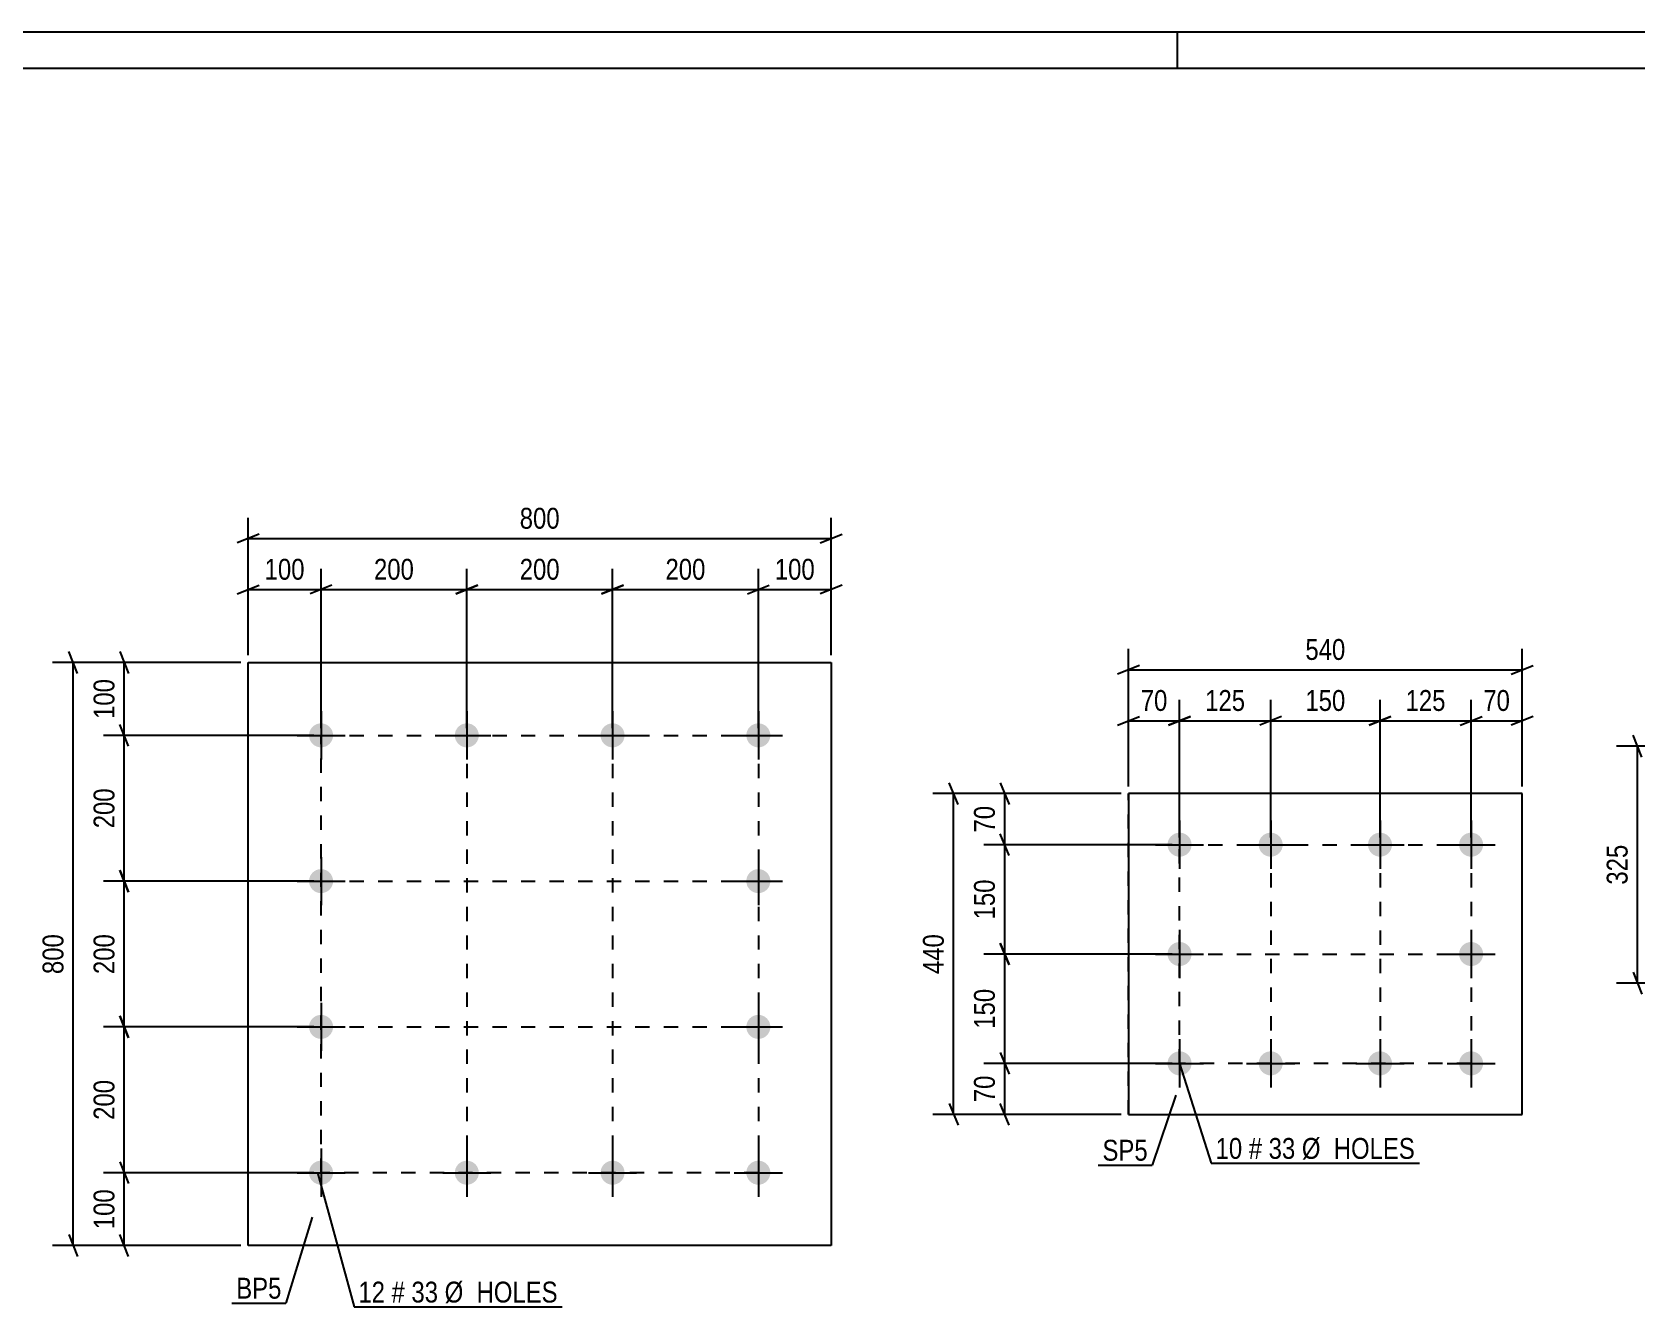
# Model space of a CAD drawing. Header units: millimetres. Extents: x 0 to 841, y 0 to 594.
# Drawn here: x 473.8 to 693.9, y 419.1 to 594 of the extents above; entities that cross this region are included whole.
import ezdxf

# ---------------------------------------------------------------- set-up
doc = ezdxf.new("R2010")
doc.units = ezdxf.units.MM
doc.linetypes.add('DXK_LINE_DOT2', pattern=[3.9198, 1.9599, -1.9599])
doc.styles.add('Arial Narrow', font='ARIALN.TTF', dxfattribs={"height": 0.2})

# ---------------------------------------------------------------- blocks, each defined once
blk = doc.blocks.new('Unknown-284928707-1132')
at = {"color": 5, "linetype": 'Continuous'}
for p, q in [((841, 594), (0, 594)), ((631, 589), (631, 594)), ((836, 589), (5, 589))]:
    blk.add_line(p, q, dxfattribs=at)
blk = doc.blocks.new('Part-284928707-3703 - 3697')
at = {"color": 2, "linetype": 'Continuous'}
for p, q in [((503.49, 427.52), (503.49, 507.52)), ((503.49, 507.52), (583.49, 507.52)), ((583.49, 507.52), (583.49, 427.52)), ((583.49, 427.52), (503.49, 427.52))]:
    blk.add_line(p, q, dxfattribs=at)
blk = doc.blocks.new('Bolt-284928707-3736 - 3697')
at = {"linetype": 'Continuous'}
for points in [[(513.49, 499.17, -1), (513.49, 495.87, -1)], [(533.49, 499.17, -1), (533.49, 495.87, -1)], [(553.49, 499.17, -1), (553.49, 495.87, -1)], [(573.49, 499.17, -1), (573.49, 495.87, -1)], [(513.49, 479.17, -1), (513.49, 475.87, -1)], [(573.49, 479.17, -1), (573.49, 475.87, -1)], [(513.49, 459.17, -1), (513.49, 455.87, -1)], [(573.49, 459.17, -1), (573.49, 455.87, -1)], [(513.49, 439.17, -1), (513.49, 435.87, -1)], [(533.49, 439.17, -1), (533.49, 435.87, -1)], [(553.49, 439.17, -1), (553.49, 435.87, -1)], [(573.49, 439.17, -1), (573.49, 435.87, -1)]]:
    blk.add_hatch(color=1, dxfattribs=at).paths.add_polyline_path(points)
at = {"color": 1, "linetype": 'Continuous'}
for p, q in [((513.49, 500.82), (513.49, 494.22)), ((533.49, 500.82), (533.49, 494.22)), ((553.49, 500.82), (553.49, 494.22)), ((573.49, 500.82), (573.49, 494.22)), ((510.19, 497.52), (516.79, 497.52)), ((530.19, 497.52), (536.79, 497.52)), ((550.19, 497.52), (556.79, 497.52)), ((570.19, 497.52), (576.79, 497.52)), ((513.49, 480.82), (513.49, 474.22)), ((573.49, 480.82), (573.49, 474.22)), ((510.19, 477.52), (516.79, 477.52)), ((570.19, 477.52), (576.79, 477.52)), ((513.49, 460.82), (513.49, 454.22)), ((573.49, 460.82), (573.49, 454.22)), ((510.19, 457.52), (516.79, 457.52)), ((570.19, 457.52), (576.79, 457.52)), ((513.49, 440.82), (513.49, 434.22)), ((533.49, 440.82), (533.49, 434.22)), ((553.49, 440.82), (553.49, 434.22)), ((573.49, 440.82), (573.49, 434.22)), ((510.19, 437.52), (516.79, 437.52)), ((530.19, 437.52), (536.79, 437.52)), ((550.19, 437.52), (556.79, 437.52)), ((570.19, 437.52), (576.79, 437.52))]:
    blk.add_line(p, q, dxfattribs=at)
blk = doc.blocks.new('Bolt-284928707-4957 - 4923')
at = {"linetype": 'Continuous'}
for points in [[(631.29, 484.17, -1), (631.29, 480.87, -1)], [(643.79, 484.17, -1), (643.79, 480.87, -1)], [(658.79, 484.17, -1), (658.79, 480.87, -1)], [(671.29, 484.17, -1), (671.29, 480.87, -1)], [(631.29, 469.17, -1), (631.29, 465.87, -1)], [(671.29, 469.17, -1), (671.29, 465.87, -1)], [(631.29, 454.17, -1), (631.29, 450.87, -1)], [(643.79, 454.17, -1), (643.79, 450.87, -1)], [(658.79, 454.17, -1), (658.79, 450.87, -1)], [(671.29, 454.17, -1), (671.29, 450.87, -1)]]:
    blk.add_hatch(color=1, dxfattribs=at).paths.add_polyline_path(points)
at = {"color": 1, "linetype": 'Continuous'}
for p, q in [((631.29, 485.82), (631.29, 479.22)), ((643.79, 485.82), (643.79, 479.22)), ((658.79, 485.82), (658.79, 479.22)), ((671.29, 485.82), (671.29, 479.22)), ((627.99, 482.52), (634.59, 482.52)), ((640.49, 482.52), (647.09, 482.52)), ((655.49, 482.52), (662.09, 482.52)), ((667.99, 482.52), (674.59, 482.52)), ((631.29, 470.82), (631.29, 464.22)), ((671.29, 470.82), (671.29, 464.22)), ((627.99, 467.52), (634.59, 467.52)), ((667.99, 467.52), (674.59, 467.52)), ((631.29, 455.82), (631.29, 449.22)), ((643.79, 455.82), (643.79, 449.22)), ((658.79, 455.82), (658.79, 449.22)), ((671.29, 455.82), (671.29, 449.22)), ((627.99, 452.52), (634.59, 452.52)), ((640.49, 452.52), (647.09, 452.52)), ((655.49, 452.52), (662.09, 452.52)), ((667.99, 452.52), (674.59, 452.52))]:
    blk.add_line(p, q, dxfattribs=at)
blk = doc.blocks.new('Part-284928707-4962 - 4923')
at = {"color": 2, "linetype": 'Continuous'}
for p, q in [((624.29, 489.52), (624.29, 445.52)), ((678.29, 489.52), (624.29, 489.52)), ((678.29, 445.52), (678.29, 489.52)), ((624.29, 445.52), (678.29, 445.52))]:
    blk.add_line(p, q, dxfattribs=at)
at = {"color": 7, "linetype": 'DXK_LINE_DOT2'}
for p, q in [((624.29, 445.52), (624.29, 489.52)), ((678.29, 445.52), (678.29, 489.52))]:
    blk.add_line(p, q, dxfattribs=at)
blk = doc.blocks.new('Rectangle-284928707-3841 - 3697')
at = {"color": 1, "linetype": 'DXK_LINE_DOT2'}
blk.add_lwpolyline([(513.49, 497.52), (573.49, 497.52), (573.49, 437.52), (513.49, 437.52), (513.49, 497.52)], close=True, dxfattribs=at)
blk = doc.blocks.new('Rectangle-284928707-5058 - 4923')
at = {"color": 1, "linetype": 'DXK_LINE_DOT2'}
blk.add_lwpolyline([(631.29, 482.52), (671.29, 482.52), (671.29, 452.52), (631.29, 452.52), (631.29, 482.52)], close=True, dxfattribs=at)
blk = doc.blocks.new('Line-284928707-3834 - 3697')
at = {"color": 1, "linetype": 'DXK_LINE_DOT2'}
blk.add_line((533.49, 497.52), (533.49, 437.52), dxfattribs=at)
blk = doc.blocks.new('Line-284928707-5037 - 4923')
at = {"color": 1, "linetype": 'DXK_LINE_DOT2'}
blk.add_line((631.29, 467.52), (671.29, 467.52), dxfattribs=at)
blk = doc.blocks.new('Line-284928707-3827 - 3697')
at = {"color": 1, "linetype": 'DXK_LINE_DOT2'}
blk.add_line((553.49, 497.52), (553.49, 437.52), dxfattribs=at)
blk = doc.blocks.new('Line-284928707-5051 - 4923')
at = {"color": 1, "linetype": 'DXK_LINE_DOT2'}
blk.add_line((643.79, 482.52), (643.79, 452.52), dxfattribs=at)
blk = doc.blocks.new('Line-284928707-3820 - 3697')
at = {"color": 1, "linetype": 'DXK_LINE_DOT2'}
blk.add_line((513.49, 477.52), (573.49, 477.52), dxfattribs=at)
blk = doc.blocks.new('Line-284928707-5044 - 4923')
at = {"color": 1, "linetype": 'DXK_LINE_DOT2'}
blk.add_line((658.79, 482.52), (658.79, 452.52), dxfattribs=at)
blk = doc.blocks.new('Line-284928707-3813 - 3697')
at = {"color": 1, "linetype": 'DXK_LINE_DOT2'}
blk.add_line((513.49, 457.52), (573.49, 457.52), dxfattribs=at)
blk = doc.blocks.new('StraightDimension-284928707-3749 - 3697')
at = {"color": 7, "linetype": 'Continuous'}
for p, q in [((503.49, 508.52), (503.49, 520.37)), ((513.49, 498.52), (513.49, 520.37)), ((501.99, 516.92), (504.99, 518.12)), ((503.49, 517.52), (513.49, 517.52)), ((514.99, 518.12), (511.99, 516.92))]:
    blk.add_line(p, q, dxfattribs=at)
at = {"color": 0}
blk.add_wipeout([(511.83, 518.27), (511.83, 522.47), (505.15, 522.47), (505.15, 518.27)], dxfattribs=at)
at = {"color": 3, "style": 'Arial Narrow'}
blk.add_text('100', height=2.863, dxfattribs=at).set_placement((505.75, 518.87))
blk = doc.blocks.new('StraightDimension-284928707-3738 - 3697')
at = {"color": 7, "linetype": 'Continuous'}
for p, q in [((503.49, 508.52), (503.49, 527.37)), ((583.49, 508.52), (583.49, 527.37)), ((504.99, 525.12), (501.99, 523.92)), ((503.49, 524.52), (583.49, 524.52)), ((581.99, 523.92), (584.99, 525.12))]:
    blk.add_line(p, q, dxfattribs=at)
at = {"color": 0}
blk.add_wipeout([(546.83, 525.27), (546.83, 529.47), (540.15, 529.47), (540.15, 525.27)], dxfattribs=at)
at = {"color": 3, "style": 'Arial Narrow'}
blk.add_text('800', height=2.863, dxfattribs=at).set_placement((540.75, 525.87))
blk = doc.blocks.new('StraightDimension-284928707-3759 - 3697')
at = {"color": 7, "linetype": 'Continuous'}
for p, q in [((573.49, 498.52), (573.49, 520.37)), ((583.49, 508.52), (583.49, 520.37)), ((571.99, 516.92), (574.99, 518.12)), ((573.49, 517.52), (583.49, 517.52)), ((584.99, 518.12), (581.99, 516.92))]:
    blk.add_line(p, q, dxfattribs=at)
at = {"color": 0}
blk.add_wipeout([(581.83, 518.27), (581.83, 522.47), (575.15, 522.47), (575.15, 518.27)], dxfattribs=at)
at = {"color": 3, "style": 'Arial Narrow'}
blk.add_text('100', height=2.863, dxfattribs=at).set_placement((575.75, 518.87))
blk = doc.blocks.new('StraightDimension-284928707-3776 - 3697')
at = {"color": 7, "linetype": 'Continuous'}
for p, q in [((480.09, 506.02), (478.89, 509.02)), ((502.49, 507.52), (476.64, 507.52)), ((479.49, 427.52), (479.49, 507.52)), ((502.49, 427.52), (476.64, 427.52)), ((478.89, 429.02), (480.09, 426.02))]:
    blk.add_line(p, q, dxfattribs=at)
at = {"color": 0}
blk.add_wipeout([(478.74, 470.86), (474.54, 470.86), (474.54, 464.17), (478.74, 464.17)], dxfattribs=at)
at = {"color": 3, "style": 'Arial Narrow'}
blk.add_text('800', height=2.863, rotation=90.0002, dxfattribs=at).set_placement((478.14, 464.77))
blk = doc.blocks.new('StraightDimension-284928707-3787 - 3697')
at = {"color": 7, "linetype": 'Continuous'}
for p, q in [((485.89, 509.02), (487.09, 506.02)), ((502.49, 507.52), (483.64, 507.52)), ((486.49, 497.52), (486.49, 507.52)), ((512.49, 497.52), (483.64, 497.52)), ((487.09, 496.02), (485.89, 499.02))]:
    blk.add_line(p, q, dxfattribs=at)
at = {"color": 0}
blk.add_wipeout([(485.74, 505.86), (481.54, 505.86), (481.54, 499.17), (485.74, 499.17)], dxfattribs=at)
at = {"color": 3, "style": 'Arial Narrow'}
blk.add_text('100', height=2.863, rotation=90.0002, dxfattribs=at).set_placement((485.14, 499.77))
blk = doc.blocks.new('StraightDimension-284928707-3797 - 3697')
at = {"color": 7, "linetype": 'Continuous'}
for p, q in [((485.89, 439.02), (487.09, 436.02)), ((512.49, 437.52), (483.64, 437.52)), ((486.49, 427.52), (486.49, 437.52)), ((502.49, 427.52), (483.64, 427.52)), ((487.09, 426.02), (485.89, 429.02))]:
    blk.add_line(p, q, dxfattribs=at)
at = {"color": 0}
blk.add_wipeout([(485.74, 435.86), (481.54, 435.86), (481.54, 429.17), (485.74, 429.17)], dxfattribs=at)
at = {"color": 3, "style": 'Arial Narrow'}
blk.add_text('100', height=2.863, rotation=90.0002, dxfattribs=at).set_placement((485.14, 429.77))
blk = doc.blocks.new('StraightDimension-284928707-8947 - 3697')
at = {"color": 7, "linetype": 'Continuous'}
for p, q in [((513.49, 498.52), (513.49, 520.37)), ((533.49, 498.52), (533.49, 520.37)), ((514.99, 518.12), (511.99, 516.92)), ((513.49, 517.52), (533.49, 517.52)), ((531.99, 516.92), (534.99, 518.12))]:
    blk.add_line(p, q, dxfattribs=at)
at = {"color": 0}
blk.add_wipeout([(526.83, 518.27), (526.83, 522.47), (520.15, 522.47), (520.15, 518.27)], dxfattribs=at)
at = {"color": 3, "style": 'Arial Narrow'}
blk.add_text('200', height=2.863, dxfattribs=at).set_placement((520.75, 518.87))
blk = doc.blocks.new('StraightDimension-284928707-8949 - 3697')
at = {"color": 7, "linetype": 'Continuous'}
for p, q in [((533.49, 498.52), (533.49, 520.37)), ((553.49, 498.52), (553.49, 520.37)), ((534.99, 518.12), (531.99, 516.92)), ((533.49, 517.52), (553.49, 517.52)), ((551.99, 516.92), (554.99, 518.12))]:
    blk.add_line(p, q, dxfattribs=at)
at = {"color": 0}
blk.add_wipeout([(546.83, 518.27), (546.83, 522.47), (540.15, 522.47), (540.15, 518.27)], dxfattribs=at)
at = {"color": 3, "style": 'Arial Narrow'}
blk.add_text('200', height=2.863, dxfattribs=at).set_placement((540.75, 518.87))
blk = doc.blocks.new('StraightDimension-284928707-8951 - 3697')
at = {"color": 7, "linetype": 'Continuous'}
for p, q in [((553.49, 498.52), (553.49, 520.37)), ((573.49, 498.52), (573.49, 520.37)), ((554.99, 518.12), (551.99, 516.92)), ((553.49, 517.52), (573.49, 517.52)), ((571.99, 516.92), (574.99, 518.12))]:
    blk.add_line(p, q, dxfattribs=at)
at = {"color": 0}
blk.add_wipeout([(566.83, 518.27), (566.83, 522.47), (560.15, 522.47), (560.15, 518.27)], dxfattribs=at)
at = {"color": 3, "style": 'Arial Narrow'}
blk.add_text('200', height=2.863, dxfattribs=at).set_placement((560.75, 518.87))
blk = doc.blocks.new('StraightDimension-284928707-8971 - 3697')
at = {"color": 7, "linetype": 'Continuous'}
for p, q in [((487.09, 456.02), (485.89, 459.02)), ((512.49, 457.52), (483.64, 457.52)), ((486.49, 437.52), (486.49, 457.52)), ((485.89, 439.02), (487.09, 436.02)), ((512.49, 437.52), (483.64, 437.52))]:
    blk.add_line(p, q, dxfattribs=at)
at = {"color": 0}
blk.add_wipeout([(485.74, 450.86), (481.54, 450.86), (481.54, 444.17), (485.74, 444.17)], dxfattribs=at)
at = {"color": 3, "style": 'Arial Narrow'}
blk.add_text('200', height=2.863, rotation=90.0002, dxfattribs=at).set_placement((485.14, 444.77))
blk = doc.blocks.new('StraightDimension-284928707-8973 - 3697')
at = {"color": 7, "linetype": 'Continuous'}
for p, q in [((487.09, 476.02), (485.89, 479.02)), ((512.49, 477.52), (483.64, 477.52)), ((486.49, 457.52), (486.49, 477.52)), ((485.89, 459.02), (487.09, 456.02)), ((512.49, 457.52), (483.64, 457.52))]:
    blk.add_line(p, q, dxfattribs=at)
at = {"color": 0}
blk.add_wipeout([(485.74, 470.86), (481.54, 470.86), (481.54, 464.17), (485.74, 464.17)], dxfattribs=at)
at = {"color": 3, "style": 'Arial Narrow'}
blk.add_text('200', height=2.863, rotation=90.0002, dxfattribs=at).set_placement((485.14, 464.77))
blk = doc.blocks.new('StraightDimension-284928707-8975 - 3697')
at = {"color": 7, "linetype": 'Continuous'}
for p, q in [((512.49, 497.52), (483.64, 497.52)), ((487.09, 496.02), (485.89, 499.02)), ((486.49, 477.52), (486.49, 497.52)), ((485.89, 479.02), (487.09, 476.02)), ((512.49, 477.52), (483.64, 477.52))]:
    blk.add_line(p, q, dxfattribs=at)
at = {"color": 0}
blk.add_wipeout([(485.74, 490.86), (481.54, 490.86), (481.54, 484.17), (485.74, 484.17)], dxfattribs=at)
at = {"color": 3, "style": 'Arial Narrow'}
blk.add_text('200', height=2.863, rotation=90.0002, dxfattribs=at).set_placement((485.14, 484.77))
blk = doc.blocks.new('StraightDimension-284928707-4722 - 4645')
at = {"color": 7, "linetype": 'Continuous'}
for p, q in [((694.71, 494.53), (693.51, 497.53)), ((716.11, 496.03), (691.26, 496.03)), ((694.11, 463.53), (694.11, 496.03)), ((693.51, 465.03), (694.71, 462.03)), ((716.11, 463.53), (691.26, 463.53))]:
    blk.add_line(p, q, dxfattribs=at)
at = {"color": 0}
blk.add_wipeout([(693.36, 483.12), (689.16, 483.12), (689.16, 476.44), (693.36, 476.44)], dxfattribs=at)
at = {"color": 3, "style": 'Arial Narrow'}
blk.add_text('325', height=2.863, rotation=90.0002, dxfattribs=at).set_placement((692.76, 477.04))
blk = doc.blocks.new('StraightDimension-284928707-9251 - 4923')
at = {"color": 7, "linetype": 'Continuous'}
for p, q in [((643.79, 483.52), (643.79, 502.37)), ((658.79, 483.52), (658.79, 502.37)), ((645.29, 500.12), (642.29, 498.92)), ((657.29, 498.92), (660.29, 500.12)), ((643.79, 499.52), (658.79, 499.52))]:
    blk.add_line(p, q, dxfattribs=at)
at = {"color": 0}
blk.add_wipeout([(654.63, 500.27), (654.63, 504.47), (647.95, 504.47), (647.95, 500.27)], dxfattribs=at)
at = {"color": 3, "style": 'Arial Narrow'}
blk.add_text('150', height=2.863, dxfattribs=at).set_placement((648.55, 500.87))
blk = doc.blocks.new('StraightDimension-284928707-9273 - 4923')
at = {"color": 7, "linetype": 'Continuous'}
for p, q in [((607.89, 466.02), (606.69, 469.02)), ((630.29, 467.52), (604.44, 467.52)), ((607.29, 452.52), (607.29, 467.52)), ((606.69, 454.02), (607.89, 451.02)), ((630.29, 452.52), (604.44, 452.52))]:
    blk.add_line(p, q, dxfattribs=at)
at = {"color": 0}
blk.add_wipeout([(606.54, 463.36), (602.34, 463.36), (602.34, 456.67), (606.54, 456.67)], dxfattribs=at)
at = {"color": 3, "style": 'Arial Narrow'}
blk.add_text('150', height=2.863, rotation=90.0002, dxfattribs=at).set_placement((605.94, 457.27))
blk = doc.blocks.new('StraightDimension-284928707-4964 - 4923')
at = {"color": 7, "linetype": 'Continuous'}
for p, q in [((600.89, 488.02), (599.69, 491.02)), ((623.29, 489.52), (597.44, 489.52)), ((600.29, 445.52), (600.29, 489.52)), ((599.69, 447.02), (600.89, 444.02)), ((623.29, 445.52), (597.44, 445.52))]:
    blk.add_line(p, q, dxfattribs=at)
at = {"color": 0}
blk.add_wipeout([(599.54, 470.86), (595.34, 470.86), (595.34, 464.17), (599.54, 464.17)], dxfattribs=at)
at = {"color": 3, "style": 'Arial Narrow'}
blk.add_text('440', height=2.863, rotation=90.0002, dxfattribs=at).set_placement((598.94, 464.77))
blk = doc.blocks.new('StraightDimension-284928707-4975 - 4923')
at = {"color": 7, "linetype": 'Continuous'}
for p, q in [((671.29, 483.52), (671.29, 502.37)), ((678.29, 490.52), (678.29, 502.37)), ((669.79, 498.92), (672.79, 500.12)), ((679.79, 500.12), (676.79, 498.92)), ((671.29, 499.52), (678.29, 499.52))]:
    blk.add_line(p, q, dxfattribs=at)
at = {"color": 0}
blk.add_wipeout([(677.22, 500.27), (677.22, 504.47), (672.36, 504.47), (672.36, 500.27)], dxfattribs=at)
at = {"color": 3, "style": 'Arial Narrow'}
blk.add_text('70', height=2.863, dxfattribs=at).set_placement((672.96, 500.87))
blk = doc.blocks.new('StraightDimension-284928707-4985 - 4923')
at = {"color": 7, "linetype": 'Continuous'}
for p, q in [((624.29, 490.52), (624.29, 502.37)), ((631.29, 483.52), (631.29, 502.37)), ((622.79, 498.92), (625.79, 500.12)), ((632.79, 500.12), (629.79, 498.92)), ((624.29, 499.52), (631.29, 499.52))]:
    blk.add_line(p, q, dxfattribs=at)
at = {"color": 0}
blk.add_wipeout([(630.22, 500.27), (630.22, 504.47), (625.36, 504.47), (625.36, 500.27)], dxfattribs=at)
at = {"color": 3, "style": 'Arial Narrow'}
blk.add_text('70', height=2.863, dxfattribs=at).set_placement((625.96, 500.87))
blk = doc.blocks.new('StraightDimension-284928707-5002 - 4923')
at = {"color": 7, "linetype": 'Continuous'}
for p, q in [((624.29, 490.52), (624.29, 509.37)), ((678.29, 490.52), (678.29, 509.37)), ((625.79, 507.12), (622.79, 505.92)), ((624.29, 506.52), (678.29, 506.52)), ((676.79, 505.92), (679.79, 507.12))]:
    blk.add_line(p, q, dxfattribs=at)
at = {"color": 0}
blk.add_wipeout([(654.63, 507.27), (654.63, 511.47), (647.95, 511.47), (647.95, 507.27)], dxfattribs=at)
at = {"color": 3, "style": 'Arial Narrow'}
blk.add_text('540', height=2.863, dxfattribs=at).set_placement((648.55, 507.87))
blk = doc.blocks.new('StraightDimension-284928707-5013 - 4923')
at = {"color": 7, "linetype": 'Continuous'}
for p, q in [((606.69, 454.02), (607.89, 451.02)), ((630.29, 452.52), (604.44, 452.52)), ((607.29, 445.52), (607.29, 452.52)), ((607.89, 444.02), (606.69, 447.02)), ((623.29, 445.52), (604.44, 445.52))]:
    blk.add_line(p, q, dxfattribs=at)
at = {"color": 0}
blk.add_wipeout([(606.54, 451.44), (602.34, 451.44), (602.34, 446.59), (606.54, 446.59)], dxfattribs=at)
at = {"color": 3, "style": 'Arial Narrow'}
blk.add_text('70', height=2.863, rotation=90.0002, dxfattribs=at).set_placement((605.94, 447.19))
blk = doc.blocks.new('StraightDimension-284928707-5023 - 4923')
at = {"color": 7, "linetype": 'Continuous'}
for p, q in [((606.69, 491.02), (607.89, 488.02)), ((623.29, 489.52), (604.44, 489.52)), ((607.29, 482.52), (607.29, 489.52)), ((630.29, 482.52), (604.44, 482.52)), ((607.89, 481.02), (606.69, 484.02))]:
    blk.add_line(p, q, dxfattribs=at)
at = {"color": 0}
blk.add_wipeout([(606.54, 488.44), (602.34, 488.44), (602.34, 483.59), (606.54, 483.59)], dxfattribs=at)
at = {"color": 3, "style": 'Arial Narrow'}
blk.add_text('70', height=2.863, rotation=90.0002, dxfattribs=at).set_placement((605.94, 484.19))
blk = doc.blocks.new('StraightDimension-284928707-9249 - 4923')
at = {"color": 7, "linetype": 'Continuous'}
for p, q in [((631.29, 483.52), (631.29, 502.37)), ((643.79, 483.52), (643.79, 502.37)), ((629.79, 498.92), (632.79, 500.12)), ((645.29, 500.12), (642.29, 498.92)), ((631.29, 499.52), (643.79, 499.52))]:
    blk.add_line(p, q, dxfattribs=at)
at = {"color": 0}
blk.add_wipeout([(640.88, 500.27), (640.88, 504.47), (634.2, 504.47), (634.2, 500.27)], dxfattribs=at)
at = {"color": 3, "style": 'Arial Narrow'}
blk.add_text('125', height=2.863, dxfattribs=at).set_placement((634.8, 500.87))
blk = doc.blocks.new('StraightDimension-284928707-9253 - 4923')
at = {"color": 7, "linetype": 'Continuous'}
for p, q in [((658.79, 483.52), (658.79, 502.37)), ((671.29, 483.52), (671.29, 502.37)), ((660.29, 500.12), (657.29, 498.92)), ((669.79, 498.92), (672.79, 500.12)), ((658.79, 499.52), (671.29, 499.52))]:
    blk.add_line(p, q, dxfattribs=at)
at = {"color": 0}
blk.add_wipeout([(668.38, 500.27), (668.38, 504.47), (661.7, 504.47), (661.7, 500.27)], dxfattribs=at)
at = {"color": 3, "style": 'Arial Narrow'}
blk.add_text('125', height=2.863, dxfattribs=at).set_placement((662.3, 500.87))
blk = doc.blocks.new('StraightDimension-284928707-9275 - 4923')
at = {"color": 7, "linetype": 'Continuous'}
for p, q in [((630.29, 482.52), (604.44, 482.52)), ((607.89, 481.02), (606.69, 484.02)), ((607.29, 467.52), (607.29, 482.52)), ((606.69, 469.02), (607.89, 466.02)), ((630.29, 467.52), (604.44, 467.52))]:
    blk.add_line(p, q, dxfattribs=at)
at = {"color": 0}
blk.add_wipeout([(606.54, 478.36), (602.34, 478.36), (602.34, 471.67), (606.54, 471.67)], dxfattribs=at)
at = {"color": 3, "style": 'Arial Narrow'}
blk.add_text('150', height=2.863, rotation=90.0002, dxfattribs=at).set_placement((605.94, 472.27))
blk = doc.blocks.new('Mark-284928707-3732 - 3697')
at = {"color": 0}
blk.add_wipeout([(522.26, 419.71), (522.26, 422.71), (518.61, 422.71), (518.61, 419.71)], dxfattribs=at)
blk.add_wipeout([(522.26, 419.71), (522.26, 422.71), (518.61, 422.71), (518.61, 419.71)], dxfattribs=at)
at = {"color": 7, "linetype": 'Continuous'}
blk.add_line((513.07, 437.38), (518.01, 419.11), dxfattribs=at)
at = {"color": 0}
blk.add_wipeout([(524.99, 419.71), (524.99, 422.71), (523.16, 422.71), (523.16, 419.71)], dxfattribs=at)
blk.add_wipeout([(524.99, 419.71), (524.99, 422.71), (523.16, 422.71), (523.16, 419.71)], dxfattribs=at)
at = {"color": 3, "style": 'Arial Narrow'}
blk.add_text('12', height=2.863, dxfattribs=at).set_placement((518.61, 419.71))
at = {"color": 0}
blk.add_wipeout([(529.55, 419.71), (529.55, 422.71), (525.89, 422.71), (525.89, 419.71)], dxfattribs=at)
blk.add_wipeout([(529.55, 419.71), (529.55, 422.71), (525.89, 422.71), (525.89, 419.71)], dxfattribs=at)
at = {"color": 3, "style": 'Arial Narrow'}
blk.add_text('#', height=2.86, dxfattribs=at).set_placement((523.16, 419.71))
at = {"color": 0}
blk.add_wipeout([(545.97, 419.71), (545.97, 422.71), (530.45, 422.71), (530.45, 419.71)], dxfattribs=at)
blk.add_wipeout([(545.97, 419.71), (545.97, 422.71), (530.45, 422.71), (530.45, 419.71)], dxfattribs=at)
at = {"color": 7, "linetype": 'Continuous'}
blk.add_line((518.01, 419.11), (546.57, 419.11), dxfattribs=at)
at = {"color": 3, "style": 'Arial Narrow'}
for s, p in [('33', (525.89, 419.71)), ('Ø  HOLES', (530.45, 419.71))]:
    blk.add_text(s, height=2.863, dxfattribs=at).set_placement(p)
blk = doc.blocks.new('Mark-284928707-3699 - 3697')
at = {"color": 0}
blk.add_wipeout([(508.07, 420.24), (508.07, 423.24), (501.85, 423.24), (501.85, 420.24)], dxfattribs=at)
blk.add_wipeout([(508.07, 420.24), (508.07, 423.24), (501.85, 423.24), (501.85, 420.24)], dxfattribs=at)
at = {"color": 30, "linetype": 'Continuous'}
for p in [(512.25, 431.4), (501.25, 419.64)]:
    blk.add_line(p, (508.67, 419.64), dxfattribs=at)
at = {"color": 3, "style": 'Arial Narrow'}
blk.add_text('BP5', height=2.863, dxfattribs=at).set_placement((501.85, 420.24))
blk = doc.blocks.new('Mark-284928707-4953 - 4923')
at = {"color": 0}
blk.add_wipeout([(639.88, 439.42), (639.88, 442.42), (636.23, 442.42), (636.23, 439.42)], dxfattribs=at)
blk.add_wipeout([(639.88, 439.42), (639.88, 442.42), (636.23, 442.42), (636.23, 439.42)], dxfattribs=at)
at = {"color": 7, "linetype": 'Continuous'}
blk.add_line((631.29, 452.52), (635.63, 438.82), dxfattribs=at)
at = {"color": 0}
blk.add_wipeout([(642.61, 439.42), (642.61, 442.42), (640.78, 442.42), (640.78, 439.42)], dxfattribs=at)
blk.add_wipeout([(642.61, 439.42), (642.61, 442.42), (640.78, 442.42), (640.78, 439.42)], dxfattribs=at)
at = {"color": 3, "style": 'Arial Narrow'}
blk.add_text('10', height=2.863, dxfattribs=at).set_placement((636.23, 439.42))
at = {"color": 0}
blk.add_wipeout([(647.17, 439.42), (647.17, 442.42), (643.51, 442.42), (643.51, 439.42)], dxfattribs=at)
blk.add_wipeout([(647.17, 439.42), (647.17, 442.42), (643.51, 442.42), (643.51, 439.42)], dxfattribs=at)
at = {"color": 3, "style": 'Arial Narrow'}
blk.add_text('#', height=2.86, dxfattribs=at).set_placement((640.78, 439.42))
at = {"color": 0}
blk.add_wipeout([(663.6, 439.42), (663.6, 442.42), (648.07, 442.42), (648.07, 439.42)], dxfattribs=at)
blk.add_wipeout([(663.6, 439.42), (663.6, 442.42), (648.07, 442.42), (648.07, 439.42)], dxfattribs=at)
at = {"color": 7, "linetype": 'Continuous'}
blk.add_line((635.63, 438.82), (664.2, 438.82), dxfattribs=at)
at = {"color": 3, "style": 'Arial Narrow'}
for s, p in [('Ø  HOLES', (648.07, 439.42)), ('33', (643.51, 439.42))]:
    blk.add_text(s, height=2.863, dxfattribs=at).set_placement(p)
blk = doc.blocks.new('Mark-284928707-4958 - 4923')
at = {"color": 0}
blk.add_wipeout([(626.92, 439.17), (626.92, 442.17), (620.71, 442.17), (620.71, 439.17)], dxfattribs=at)
blk.add_wipeout([(626.92, 439.17), (626.92, 442.17), (620.71, 442.17), (620.71, 439.17)], dxfattribs=at)
at = {"color": 30, "linetype": 'Continuous'}
for p in [(630.78, 448.16), (620.11, 438.57)]:
    blk.add_line(p, (627.52, 438.57), dxfattribs=at)
at = {"color": 3, "style": 'Arial Narrow'}
blk.add_text('SP5', height=2.863, dxfattribs=at).set_placement((620.71, 439.17))

msp = doc.modelspace()

# ---------------------------------------------------------------- block references
for name in ['Unknown-284928707-1132', 'Part-284928707-3703 - 3697', 'Bolt-284928707-3736 - 3697', 'Rectangle-284928707-3841 - 3697', 'Line-284928707-3834 - 3697', 'Line-284928707-3827 - 3697', 'Part-284928707-4962 - 4923', 'Bolt-284928707-4957 - 4923', 'Rectangle-284928707-5058 - 4923', 'Line-284928707-5051 - 4923', 'Line-284928707-5044 - 4923', 'Line-284928707-3820 - 3697', 'Line-284928707-5037 - 4923', 'Line-284928707-3813 - 3697']:
    msp.add_blockref(name, (0, 0))

# ---------------------------------------------------------------- next in the draw order: block references
for name in ['StraightDimension-284928707-3749 - 3697', 'StraightDimension-284928707-9251 - 4923', 'StraightDimension-284928707-4975 - 4923', 'StraightDimension-284928707-4722 - 4645', 'StraightDimension-284928707-9273 - 4923']:
    msp.add_blockref(name, (0, 0))

# ---------------------------------------------------------------- next in the draw order: block references
for name in ['StraightDimension-284928707-3738 - 3697', 'StraightDimension-284928707-4964 - 4923']:
    msp.add_blockref(name, (0, 0))

# ---------------------------------------------------------------- next in the draw order: block references
for name in ['StraightDimension-284928707-3759 - 3697', 'StraightDimension-284928707-3776 - 3697', 'StraightDimension-284928707-4985 - 4923', 'StraightDimension-284928707-5013 - 4923']:
    msp.add_blockref(name, (0, 0))

# ---------------------------------------------------------------- next in the draw order: block references
for name in ['StraightDimension-284928707-5002 - 4923', 'StraightDimension-284928707-3787 - 3697', 'Mark-284928707-4953 - 4923', 'StraightDimension-284928707-3797 - 3697']:
    msp.add_blockref(name, (0, 0))

# ---------------------------------------------------------------- next in the draw order: block references
for name in ['StraightDimension-284928707-8947 - 3697', 'StraightDimension-284928707-9253 - 4923', 'StraightDimension-284928707-5023 - 4923', 'StraightDimension-284928707-8971 - 3697', 'Mark-284928707-4958 - 4923']:
    msp.add_blockref(name, (0, 0))

# ---------------------------------------------------------------- next in the draw order: block references
for name in ['StraightDimension-284928707-8949 - 3697', 'StraightDimension-284928707-9249 - 4923', 'StraightDimension-284928707-8973 - 3697', 'Mark-284928707-3732 - 3697']:
    msp.add_blockref(name, (0, 0))

# ---------------------------------------------------------------- next in the draw order: block references
for name in ['StraightDimension-284928707-8951 - 3697', 'StraightDimension-284928707-8975 - 3697', 'StraightDimension-284928707-9275 - 4923', 'Mark-284928707-3699 - 3697']:
    msp.add_blockref(name, (0, 0))

doc.saveas('drawing.dxf')
